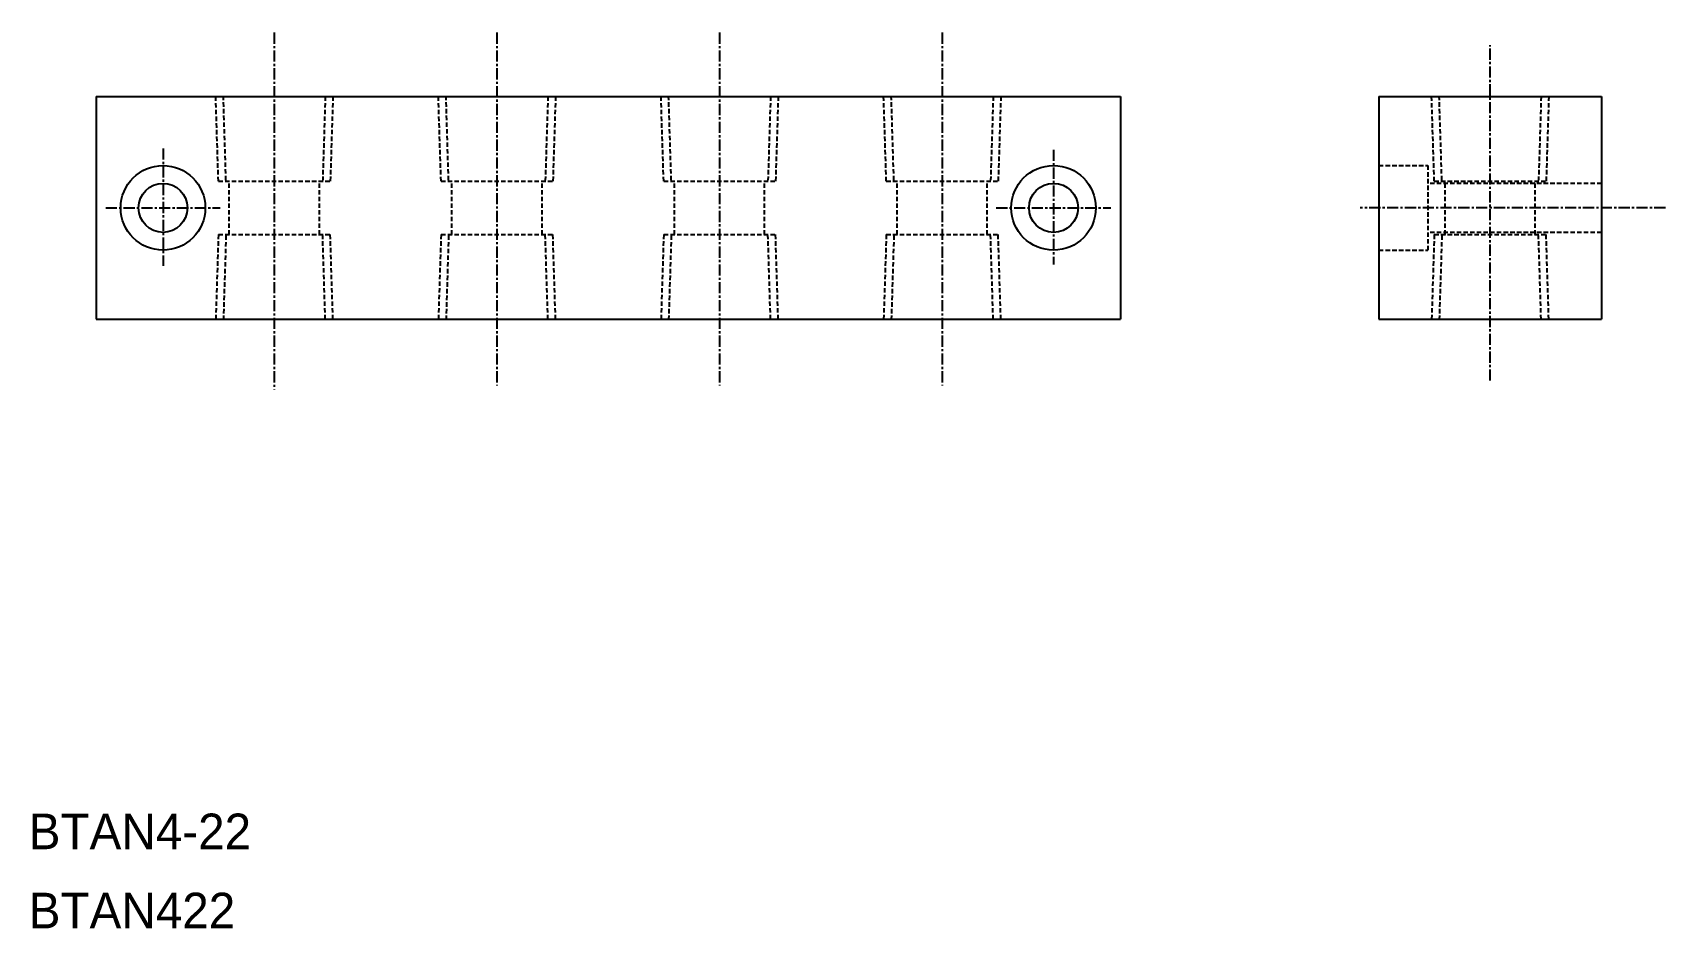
# Model space of a CAD drawing. Extents: x 4226 to 4409, y 16866 to 16966.
import ezdxf

# ---------------------------------------------------------------- set-up
doc = ezdxf.new("R2010")
doc.units = 0
doc.linetypes.add('CENTER', pattern=[2, 1.25, -0.25, 0.25, -0.25])
doc.linetypes.add('DASHED', pattern=[0.75, 0.5, -0.25])
doc.layers.get('0').update_dxf_attribs({"linetype": 'CONTINUOUS'})
doc.layers.add('CENTER', color=1, linetype='CENTER')

msp = doc.modelspace()

# ---------------------------------------------------------------- linework, layer by layer
at = {"color": 7, "linetype": 'CONTINUOUS'}
for p, q in [((4233.07, 16958.9), (4348.07, 16958.9)), ((4233.07, 16958.9), (4233.07, 16933.9)), ((4348.07, 16958.9), (4348.07, 16933.9)), ((4377.1, 16958.9), (4402.1, 16958.9)), ((4377.1, 16958.9), (4377.1, 16933.9)), ((4402.1, 16958.9), (4402.1, 16933.9)), ((4233.07, 16933.9), (4348.07, 16933.9)), ((4377.1, 16933.9), (4402.1, 16933.9))]:
    msp.add_line(p, q, dxfattribs=at)
at = {"color": 3, "linetype": 'DASHED'}
for p, q in [((4246.79, 16949.4), (4246.49, 16958.9)), ((4247.64, 16949.5), (4247.35, 16958.9)), ((4258.79, 16958.9), (4258.5, 16949.5)), ((4259.65, 16958.9), (4259.35, 16949.4)), ((4271.79, 16949.4), (4271.49, 16958.9)), ((4272.64, 16949.5), (4272.35, 16958.9)), ((4283.79, 16958.9), (4283.5, 16949.5)), ((4284.65, 16958.9), (4284.35, 16949.4)), ((4296.79, 16949.4), (4296.49, 16958.9)), ((4297.64, 16949.5), (4297.35, 16958.9)), ((4308.79, 16958.9), (4308.5, 16949.5)), ((4309.65, 16958.9), (4309.35, 16949.4)), ((4321.79, 16949.4), (4321.49, 16958.9)), ((4322.64, 16949.5), (4322.35, 16958.9)), ((4333.79, 16958.9), (4333.5, 16949.5)), ((4334.65, 16958.9), (4334.35, 16949.4)), ((4383.32, 16949.4), (4383.02, 16958.9)), ((4384.17, 16949.5), (4383.88, 16958.9)), ((4395.32, 16958.9), (4395.03, 16949.5)), ((4396.18, 16958.9), (4395.88, 16949.4)), ((4377.1, 16951.15), (4382.6, 16951.15)), ((4382.6, 16951.15), (4382.6, 16941.65)), ((4246.79, 16949.4), (4259.35, 16949.4)), ((4248.01, 16943.4), (4248.01, 16949.4)), ((4258.13, 16943.4), (4258.13, 16949.4)), ((4271.79, 16949.4), (4284.35, 16949.4)), ((4273.01, 16943.4), (4273.01, 16949.4)), ((4283.13, 16943.4), (4283.13, 16949.4)), ((4296.79, 16949.4), (4309.35, 16949.4)), ((4298.01, 16943.4), (4298.01, 16949.4)), ((4308.13, 16943.4), (4308.13, 16949.4)), ((4321.79, 16949.4), (4334.35, 16949.4)), ((4323.01, 16943.4), (4323.01, 16949.4)), ((4333.13, 16943.4), (4333.13, 16949.4)), ((4383.32, 16949.4), (4395.88, 16949.4)), ((4384.53, 16943.4), (4384.53, 16949.4)), ((4394.66, 16943.4), (4394.66, 16949.4)), ((4402.1, 16949.15), (4382.6, 16949.15)), ((4246.79, 16943.4), (4246.49, 16933.9)), ((4246.79, 16943.4), (4259.35, 16943.4)), ((4247.64, 16943.3), (4247.35, 16933.9)), ((4258.79, 16933.9), (4258.5, 16943.3)), ((4259.65, 16933.9), (4259.35, 16943.4)), ((4271.79, 16943.4), (4271.49, 16933.9)), ((4271.79, 16943.4), (4284.35, 16943.4)), ((4272.64, 16943.3), (4272.35, 16933.9)), ((4283.79, 16933.9), (4283.5, 16943.3)), ((4284.65, 16933.9), (4284.35, 16943.4)), ((4296.79, 16943.4), (4296.49, 16933.9)), ((4296.79, 16943.4), (4309.35, 16943.4)), ((4297.64, 16943.3), (4297.35, 16933.9)), ((4308.79, 16933.9), (4308.5, 16943.3)), ((4309.65, 16933.9), (4309.35, 16943.4)), ((4321.79, 16943.4), (4321.49, 16933.9)), ((4321.79, 16943.4), (4334.35, 16943.4)), ((4322.64, 16943.3), (4322.35, 16933.9)), ((4333.79, 16933.9), (4333.5, 16943.3)), ((4334.65, 16933.9), (4334.35, 16943.4)), ((4402.1, 16943.65), (4382.6, 16943.65)), ((4383.32, 16943.4), (4383.02, 16933.9)), ((4383.32, 16943.4), (4395.88, 16943.4)), ((4384.17, 16943.3), (4383.88, 16933.9)), ((4395.32, 16933.9), (4395.03, 16943.3)), ((4396.18, 16933.9), (4395.88, 16943.4)), ((4377.1, 16941.65), (4382.6, 16941.65))]:
    msp.add_line(p, q, dxfattribs=at)
at = {"color": 7, "linetype": 'CONTINUOUS'}
for centre, radius in [((4240.57, 16946.4), 4.75), ((4340.57, 16946.4), 4.75), ((4240.57, 16946.4), 2.75), ((4340.57, 16946.4), 2.75)]:
    msp.add_circle(centre, radius, dxfattribs=at)
at = {"layer": 'CENTER', "color": 1, "linetype": 'CENTER'}
for p, q in [((4253.07, 16966.06), (4253.07, 16926.02)), ((4278.07, 16966.06), (4278.07, 16926.45)), ((4303.07, 16966.06), (4303.07, 16926.45)), ((4328.07, 16966.06), (4328.07, 16926.45)), ((4389.6, 16927.02), (4389.6, 16964.65)), ((4240.57, 16953.07), (4240.57, 16939.9)), ((4340.57, 16952.92), (4340.57, 16940.05)), ((4234.14, 16946.4), (4247, 16946.4)), ((4334.13, 16946.4), (4347, 16946.4)), ((4409.27, 16946.4), (4375, 16946.4))]:
    msp.add_line(p, q, dxfattribs=at)

# ---------------------------------------------------------------- texts
at = {"color": 7, "linetype": 'CONTINUOUS'}
for s, p in [('BTAN4-22', (4225.49, 16874.43)), ('BTAN422', (4225.49, 16865.55))]:
    msp.add_text(s, height=4, dxfattribs=at).set_placement(p)

doc.saveas('drawing.dxf')
